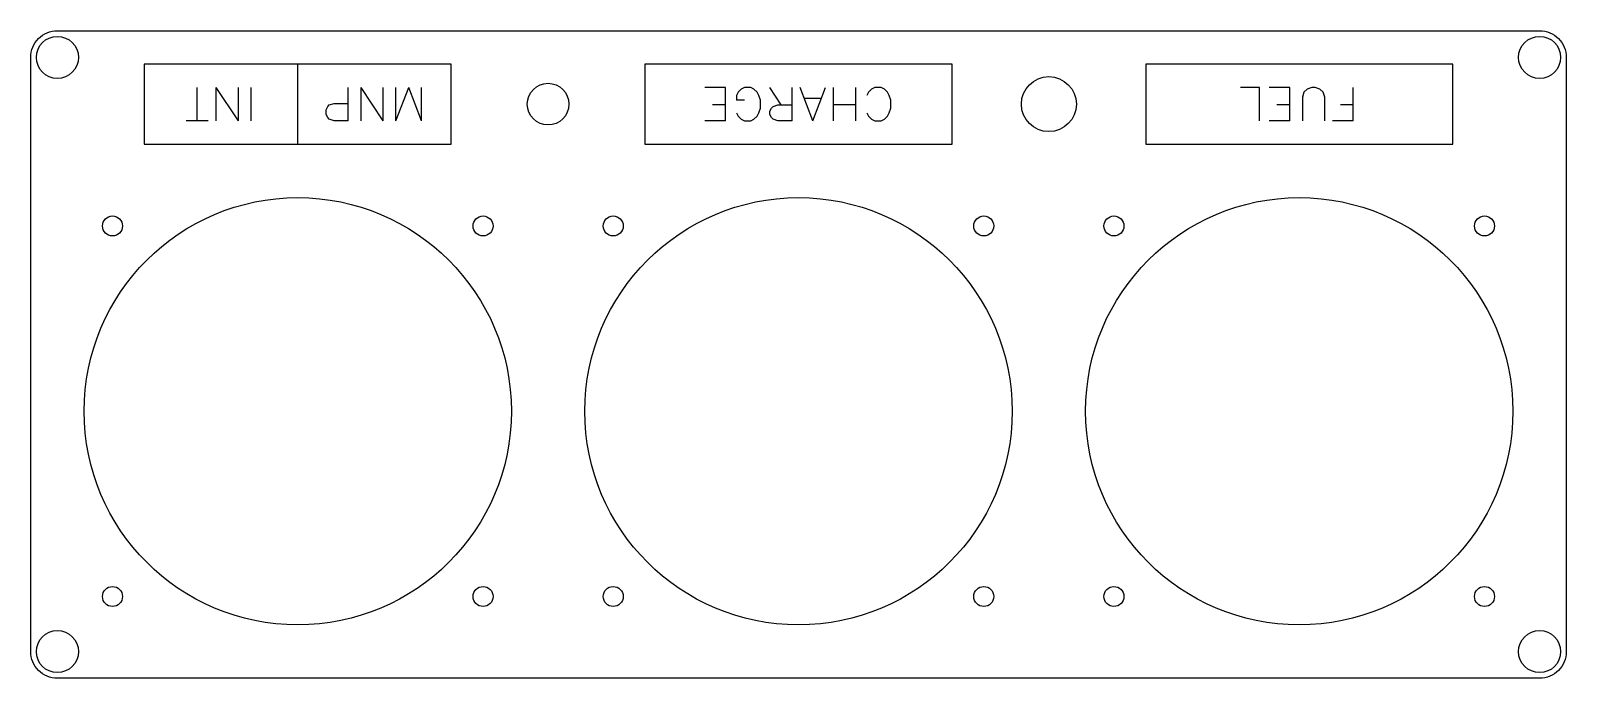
# Model space of a CAD drawing. Header units: millimetres. Extents: x -190 to 40, y -40 to 57.
import ezdxf

# ---------------------------------------------------------------- set-up
doc = ezdxf.new("R2010")
doc.units = ezdxf.units.MM
doc.layers.get('0').update_dxf_attribs({"linetype": 'CONTINUOUS'})

msp = doc.modelspace()

# ---------------------------------------------------------------- linework, layer by layer
for p, q in [((-150, 40), (-150, 52)), ((-165.07, 43.5), (-165.07, 48.5)), ((-158.88, 43.5), (-162.21, 48.5)), ((-162.21, 43.5), (-162.21, 48.5)), ((-158.88, 43.5), (-158.88, 48.5)), ((-156.98, 43.5), (-156.98, 48.5)), ((-142.43, 43.5), (-142.43, 48.5)), ((-137.19, 43.5), (-140.52, 48.5)), ((-140.52, 43.5), (-140.52, 48.5)), ((-137.19, 43.5), (-137.19, 48.5)), ((-135.29, 43.5), (-133.38, 48.5)), ((-135.29, 43.5), (-135.29, 48.5)), ((-131.48, 43.5), (-133.38, 48.5)), ((-131.48, 43.5), (-131.48, 48.5)), ((-85.95, 48.5), (-89.05, 48.5)), ((-85.95, 43.5), (-85.95, 48.5)), ((-83.1, 48.5), (-83.57, 48.26)), ((-82.14, 48.5), (-83.1, 48.5)), ((-81.67, 48.26), (-82.14, 48.5)), ((-77.62, 45.88), (-79.29, 48.5)), ((-75.95, 43.5), (-75.95, 48.5)), ((-72.86, 43.5), (-74.76, 48.5)), ((-72.86, 43.5), (-70.95, 48.5)), ((-69.76, 43.5), (-69.76, 48.5)), ((-66.43, 43.5), (-66.43, 48.5)), ((-63.57, 48.5), (-64.05, 48.26)), ((-62.62, 48.5), (-63.57, 48.5)), ((-62.14, 48.26), (-62.62, 48.5)), ((-5.95, 48.5), (-8.81, 48.5)), ((-5.95, 43.5), (-5.95, 48.5)), ((-1.43, 48.5), (-4.52, 48.5)), ((-1.43, 43.5), (-1.43, 48.5)), ((1.9, 48.5), (1.19, 48.26)), ((2.38, 48.5), (1.9, 48.5)), ((3.1, 48.26), (2.38, 48.5)), ((8.1, 43.5), (8.1, 48.5)), ((-145.29, 45.88), (-144.57, 46.12)), ((-144.57, 46.12), (-142.43, 46.12)), ((-84.05, 47.79), (-84.29, 47.31)), ((-84.29, 47.31), (-84.29, 46.6)), ((-83.1, 46.6), (-84.29, 46.6)), ((-83.57, 48.26), (-84.05, 47.79)), ((-81.19, 47.79), (-81.67, 48.26)), ((-80.95, 47.31), (-81.19, 47.79)), ((-80.71, 46.6), (-80.95, 47.31)), ((-80.71, 45.4), (-80.71, 46.6)), ((-71.67, 46.83), (-74.05, 46.83)), ((-64.52, 47.79), (-64.76, 47.31)), ((-64.05, 48.26), (-64.52, 47.79)), ((-61.67, 47.79), (-62.14, 48.26)), ((-61.43, 47.31), (-61.67, 47.79)), ((-61.19, 46.6), (-61.43, 47.31)), ((-61.19, 45.4), (-61.19, 46.6)), ((0.71, 47.79), (0.48, 47.07)), ((0.48, 47.07), (0.48, 43.5)), ((1.19, 48.26), (0.71, 47.79)), ((3.57, 47.79), (3.1, 48.26)), ((3.81, 47.07), (3.57, 47.79)), ((3.81, 43.5), (3.81, 47.07)), ((-145.76, 45.17), (-145.52, 45.64)), ((-145.76, 44.45), (-145.76, 45.17)), ((-145.52, 43.98), (-145.76, 44.45)), ((-145.52, 45.64), (-145.29, 45.88)), ((-145.29, 43.74), (-145.52, 43.98)), ((-144.57, 43.5), (-145.29, 43.74)), ((-85.95, 45.88), (-87.86, 45.88)), ((-84.29, 44.69), (-84.05, 44.21)), ((-84.05, 44.21), (-83.57, 43.74)), ((-83.57, 43.74), (-83.1, 43.5)), ((-82.14, 43.5), (-81.67, 43.74)), ((-81.67, 43.74), (-81.19, 44.21)), ((-81.19, 44.21), (-80.95, 44.69)), ((-80.95, 44.69), (-80.71, 45.4)), ((-79.29, 44.93), (-79.05, 45.4)), ((-79.29, 44.45), (-79.29, 44.93)), ((-79.05, 43.98), (-79.29, 44.45)), ((-79.05, 45.4), (-78.81, 45.64)), ((-78.81, 43.74), (-79.05, 43.98)), ((-78.81, 45.64), (-78.1, 45.88)), ((-78.1, 43.5), (-78.81, 43.74)), ((-78.1, 45.88), (-75.95, 45.88)), ((-66.43, 45.88), (-69.76, 45.88)), ((-64.76, 44.69), (-64.52, 44.21)), ((-64.52, 44.21), (-64.05, 43.74)), ((-64.05, 43.74), (-63.57, 43.5)), ((-62.62, 43.5), (-62.14, 43.74)), ((-62.14, 43.74), (-61.67, 44.21)), ((-61.67, 44.21), (-61.43, 44.69)), ((-61.43, 44.69), (-61.19, 45.4)), ((-1.43, 45.88), (-3.33, 45.88)), ((8.1, 45.88), (6.19, 45.88)), ((-163.4, 43.5), (-166.74, 43.5)), ((-142.43, 43.5), (-144.57, 43.5)), ((-85.95, 43.5), (-89.05, 43.5)), ((-83.1, 43.5), (-82.14, 43.5)), ((-75.95, 43.5), (-78.1, 43.5)), ((-63.57, 43.5), (-62.62, 43.5)), ((-1.43, 43.5), (-4.52, 43.5)), ((8.1, 43.5), (5, 43.5))]:
    msp.add_line(p, q)
msp.add_lwpolyline([(-186, -40, -0.414214), (-190, -36), (-190, 53, -0.414214), (-186, 57), (36, 57, -0.414214), (40, 53), (40, -36, -0.414214), (36, -40)], format="xyb", close=True)
for points in [[(-127, 52), (-173, 52), (-173, 40), (-127, 40)], [(-52, 52), (-98, 52), (-98, 40), (-52, 40)], [(-23, 40), (23, 40), (23, 52), (-23, 52)]]:
    msp.add_lwpolyline(points, close=True)
for centre, radius in [((-186, 53), 3.15), ((36, 53), 3.15), ((-112.5, 46), 3.12), ((-37.5, 46), 4.12), ((-150, 0), 32), ((-75, 0), 32), ((0, 0), 32), ((-177.75, 27.75), 1.5), ((-122.25, 27.75), 1.5), ((-102.75, 27.75), 1.5), ((-47.25, 27.75), 1.5), ((-27.75, 27.75), 1.5), ((27.75, 27.75), 1.5), ((-177.75, -27.75), 1.5), ((-122.25, -27.75), 1.5), ((-102.75, -27.75), 1.5), ((-47.25, -27.75), 1.5), ((-27.75, -27.75), 1.5), ((27.75, -27.75), 1.5), ((-186, -36), 3.15), ((36, -36), 3.15)]:
    msp.add_circle(centre, radius)

doc.saveas('drawing.dxf')
